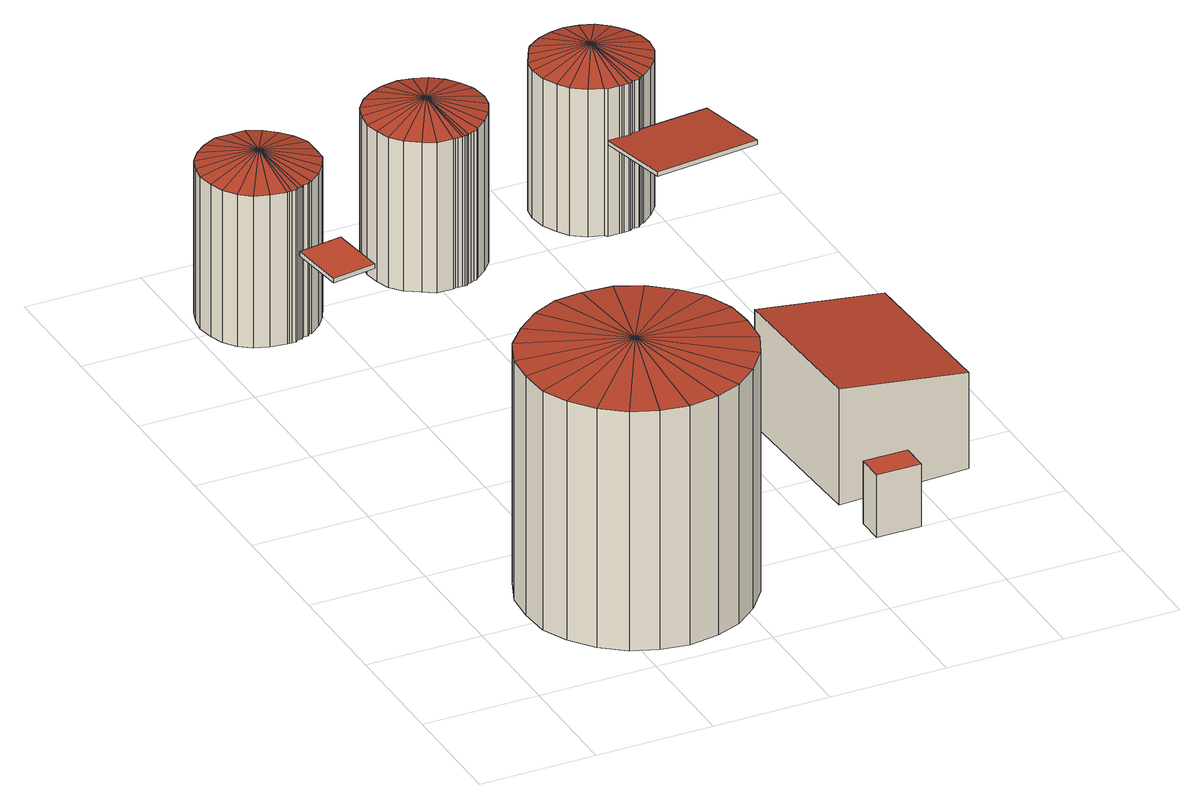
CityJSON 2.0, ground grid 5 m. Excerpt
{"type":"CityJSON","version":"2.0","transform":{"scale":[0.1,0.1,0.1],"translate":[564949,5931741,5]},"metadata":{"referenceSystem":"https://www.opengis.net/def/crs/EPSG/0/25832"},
"CityObjects":{
"building1":{"type":"Building","attributes":{"Grundfläche 2D":70.97,"Grundhöhe NN":5.6},"geometry":[{"type":"Solid","lod":"3","boundaries":[[[[0,1,2]],[[0,3,1]],[[0,2,4]],[[0,4,5]],[[0,5,6]],[[0,6,7]],[[0,7,8]],[[0,8,9]],[[0,9,10]],[[0,10,11]],[[0,11,12]],[[0,12,13]],[[0,13,14]],[[0,14,15]],[[0,15,16]],[[0,16,17]],[[0,17,18]],[[0,18,19]],[[0,19,20]],[[0,20,21]],[[0,21,22]],[[0,22,23]],[[0,23,24]],[[0,24,3]],[[25,26,2,1]],[[26,27,4,2]],[[27,28,5,4]],[[28,29,6,5]],[[29,30,7,6]],[[30,31,8,7]],[[31,32,9,8]],[[32,33,10,9]],[[33,34,11,10]],[[34,35,12,11]],[[35,36,13,12]],[[36,37,14,13]],[[37,38,15,14]],[[38,39,16,15]],[[39,40,17,16]],[[40,41,18,17]],[[41,42,19,18]],[[42,43,20,19]],[[43,44,21,20]],[[44,45,22,21]],[[45,46,23,22]],[[46,47,24,23]],[[47,48,3,24]],[[48,25,1,3]],[[41,40,39,38,37,36,35,34,33,32,31,30,29,28,27,26,25,48,47,46,45,44,43,42]]]],"semantics":{"surfaces":[{"type":"RoofSurface"},{"type":"WallSurface"},{"type":"GroundSurface"}],"values":[[0,0,0,0,0,0,0,0,0,0,0,0,0,0,0,0,0,0,0,0,0,0,0,0,1,1,1,1,1,1,1,1,1,1,1,1,1,1,1,1,1,1,1,1,1,1,1,1,2]]}}]},
"building2":{"type":"Building","attributes":{"Grundfläche 2D":4.61,"Grundhöhe NN":10.13},"geometry":[{"type":"Solid","lod":"3","boundaries":[[[[49,50,51,52]],[[53,54,52,51]],[[54,55,49,52]],[[55,56,50,49]],[[56,53,51,50]],[[56,55,54,53]]]],"semantics":{"surfaces":[{"type":"RoofSurface"},{"type":"WallSurface"},{"type":"GroundSurface"}],"values":[[0,1,1,1,1,2]]}}]},
"building3":{"type":"Building","attributes":{"Grundfläche 2D":18.94,"Grundhöhe NN":5.72},"geometry":[{"type":"Solid","lod":"3","boundaries":[[[[57,58,59]],[[57,60,58]],[[57,59,61]],[[57,61,62]],[[57,62,63]],[[57,63,64]],[[57,64,65]],[[57,65,66]],[[57,66,67]],[[57,67,68]],[[57,68,69]],[[57,69,70]],[[57,70,71]],[[57,71,72]],[[57,72,73]],[[57,73,74]],[[57,74,75]],[[57,75,76]],[[57,76,77]],[[57,77,78]],[[57,78,79]],[[57,79,80]],[[81,57,80,82]],[[83,57,81,84]],[[85,83,86]],[[57,83,85]],[[87,88,60,57,85,89]],[[90,91,59,58]],[[92,90,58,60]],[[93,94,88,87]],[[91,95,61,59]],[[95,96,62,61]],[[96,97,63,62]],[[97,98,64,63]],[[98,99,65,64]],[[99,100,66,65]],[[100,101,67,66]],[[101,102,68,67]],[[102,103,69,68]],[[103,104,70,69]],[[104,105,71,70]],[[105,106,72,71]],[[106,107,73,72]],[[107,108,74,73]],[[108,109,75,74]],[[109,110,76,75]],[[110,111,77,76]],[[111,112,78,77]],[[112,113,79,78]],[[113,114,80,79]],[[114,115,82,80]],[[115,116,81,82]],[[116,117,84,81]],[[117,118,83,84]],[[118,119,86,83]],[[119,120,85,86]],[[120,121,89,85]],[[121,93,87,89]],[[94,92,60,88]],[[115,114,113,112,111,110,109,108,107,106,105,104,103,102,101,100,99,98,97,96,95,91,90,92,94,93,121,120,119,118,117,116]]]],"semantics":{"surfaces":[{"type":"RoofSurface"},{"type":"WallSurface"},{"type":"GroundSurface"}],"values":[[0,0,0,0,0,0,0,0,0,0,0,0,0,0,0,0,0,0,0,0,0,0,0,0,0,0,0,1,1,1,1,1,1,1,1,1,1,1,1,1,1,1,1,1,1,1,1,1,1,1,1,1,1,1,1,1,1,1,1,2]]}}]},
"building4":{"type":"Building","attributes":{"Grundfläche 2D":6.11,"Grundhöhe NN":5.82},"geometry":[{"type":"Solid","lod":"3","boundaries":[[[[122,123,124,125]],[[126,127,125,124]],[[127,128,122,125]],[[128,129,123,122]],[[129,126,124,123]],[[129,128,127,126]]]],"semantics":{"surfaces":[{"type":"RoofSurface"},{"type":"WallSurface"},{"type":"GroundSurface"}],"values":[[0,1,1,1,1,2]]}}]},
"building5":{"type":"Building","attributes":{"Grundfläche 2D":2.39,"Grundhöhe NN":5.63},"geometry":[{"type":"Solid","lod":"3","boundaries":[[[[130,131,132,133]],[[134,135,133,132]],[[135,136,130,133]],[[136,137,131,130]],[[137,134,132,131]],[[137,136,135,134]]]],"semantics":{"surfaces":[{"type":"RoofSurface"},{"type":"WallSurface"},{"type":"GroundSurface"}],"values":[[0,1,1,1,1,2]]}}]},
"building6":{"type":"Building","attributes":{"Grundfläche 2D":18.94,"Grundhöhe NN":5.81},"geometry":[{"type":"Solid","lod":"3","boundaries":[[[[138,139,140]],[[138,141,139]],[[138,140,142]],[[138,142,143]],[[138,143,144]],[[138,144,145]],[[138,145,146]],[[138,146,147]],[[138,147,148]],[[138,148,149]],[[138,149,150]],[[138,150,151]],[[138,151,152]],[[138,152,153]],[[138,153,154]],[[138,154,155]],[[138,155,156]],[[138,156,157]],[[138,157,158]],[[138,158,159]],[[138,159,160]],[[138,160,161]],[[162,163,138,161,164]],[[138,163,165]],[[166,165,167]],[[138,165,166]],[[168,169,141,138,166,170]],[[171,172,140,139]],[[173,171,139,141]],[[174,175,169,168]],[[172,176,142,140]],[[176,177,143,142]],[[177,178,144,143]],[[178,179,145,144]],[[179,180,146,145]],[[180,181,147,146]],[[181,182,148,147]],[[182,183,149,148]],[[183,184,150,149]],[[184,185,151,150]],[[185,186,152,151]],[[186,187,153,152]],[[187,188,154,153]],[[188,189,155,154]],[[189,190,156,155]],[[190,191,157,156]],[[191,192,158,157]],[[192,193,159,158]],[[193,194,160,159]],[[194,195,161,160]],[[195,196,164,161]],[[196,197,162,164]],[[197,198,163,162]],[[198,199,165,163]],[[199,200,167,165]],[[200,201,166,167]],[[201,202,170,166]],[[202,174,168,170]],[[175,173,141,169]],[[196,195,194,193,192,191,190,189,188,187,186,185,184,183,182,181,180,179,178,177,176,172,171,173,175,174,202,201,200,199,198,197]]]],"semantics":{"surfaces":[{"type":"RoofSurface"},{"type":"WallSurface"},{"type":"GroundSurface"}],"values":[[0,0,0,0,0,0,0,0,0,0,0,0,0,0,0,0,0,0,0,0,0,0,0,0,0,0,0,1,1,1,1,1,1,1,1,1,1,1,1,1,1,1,1,1,1,1,1,1,1,1,1,1,1,1,1,1,1,1,1,2]]}}]},
"building7":{"type":"Building","attributes":{"Grundfläche 2D":38.8,"Grundhöhe NN":5.66},"geometry":[{"type":"Solid","lod":"3","boundaries":[[[[203,204,205,206]],[[207,208,206,205]],[[208,209,203,206]],[[209,210,204,203]],[[210,207,205,204]],[[210,209,208,207]]]],"semantics":{"surfaces":[{"type":"RoofSurface"},{"type":"WallSurface"},{"type":"GroundSurface"}],"values":[[0,1,1,1,1,2]]}}]},
"building8":{"type":"Building","attributes":{"Grundfläche 2D":18.94,"Grundhöhe NN":5.87},"geometry":[{"type":"Solid","lod":"3","boundaries":[[[[211,212,213]],[[211,214,212]],[[211,213,215]],[[211,215,216]],[[211,216,217]],[[211,217,218]],[[211,218,219]],[[211,219,220]],[[211,220,221]],[[211,221,222]],[[211,222,223]],[[211,223,224]],[[211,224,225]],[[211,225,226]],[[211,226,227]],[[211,227,228]],[[211,228,229]],[[211,229,230]],[[211,230,231]],[[211,231,232]],[[211,232,233]],[[234,211,233,235]],[[236,237,211,234,238]],[[239,211,237,240]],[[241,242,211,239,243]],[[214,211,242,244]],[[245,246,213,212]],[[247,245,212,214]],[[248,249,244,242]],[[246,250,215,213]],[[250,251,216,215]],[[251,252,217,216]],[[252,253,218,217]],[[253,254,219,218]],[[254,255,220,219]],[[255,256,221,220]],[[256,257,222,221]],[[257,258,223,222]],[[258,259,224,223]],[[259,260,225,224]],[[260,261,226,225]],[[261,262,227,226]],[[262,263,228,227]],[[263,264,229,228]],[[264,265,230,229]],[[265,266,231,230]],[[266,267,232,231]],[[267,268,233,232]],[[268,269,235,233]],[[269,270,234,235]],[[270,271,238,234]],[[271,272,236,238]],[[272,273,237,236]],[[273,274,240,237]],[[274,275,239,240]],[[275,276,243,239]],[[276,277,241,243]],[[277,248,242,241]],[[249,247,214,244]],[[273,272,271,270,269,268,267,266,265,264,263,262,261,260,259,258,257,256,255,254,253,252,251,250,246,245,247,249,248,277,276,275,274]]]],"semantics":{"surfaces":[{"type":"RoofSurface"},{"type":"WallSurface"},{"type":"GroundSurface"}],"values":[[0,0,0,0,0,0,0,0,0,0,0,0,0,0,0,0,0,0,0,0,0,0,0,0,0,0,1,1,1,1,1,1,1,1,1,1,1,1,1,1,1,1,1,1,1,1,1,1,1,1,1,1,1,1,1,1,1,1,1,2]]}}]},
"building9":{"type":"Building","attributes":{"Grundfläche 2D":16.52,"Grundhöhe NN":10.02},"geometry":[{"type":"Solid","lod":"3","boundaries":[[[[278,279,280,281,282,283]],[[284,285,283,282]],[[285,286,278,283]],[[286,287,279,278]],[[287,288,280,279]],[[288,289,281,280]],[[289,284,282,281]],[[289,288,287,286,285,284]]]],"semantics":{"surfaces":[{"type":"RoofSurface"},{"type":"WallSurface"},{"type":"GroundSurface"}],"values":[[0,1,1,1,1,1,1,2]]}}]}
},
"vertices":[
[69,57,118],[111,33,113],[116,44,113],[103,23,113],[117,57,113],[116,69,113],[111,81,113],[103,90,113],[93,98,113],[82,103,113],[69,104,113],[57,103,113],[46,98,113],[36,90,113],[28,81,113],[23,69,113],[22,57,113],[23,44,113],[28,33,113],[36,23,113],[46,15,113],[57,11,113],[69,9,113],[82,11,113],[93,15,113],[111,33,6],[116,44,6],[117,57,6],[116,69,6],[111,81,6],[103,90,6],[93,98,6],[82,103,6],[69,104,6],[57,103,6],[46,98,6],[36,90,6],[28,81,6],[23,69,6],[22,57,6],[23,44,6],[28,33,6],[36,23,6],[46,15,6],[57,11,6],[69,9,6],[82,11,6],[93,15,6],[103,23,6],
[51,249,53],[48,273,53],[29,270,53],[32,246,53],[29,270,51],[32,246,51],[51,249,51],[48,273,51],
[28,304,81],[45,286,75],[49,291,75],[40,282,75],[52,297,75],[52,304,75],[52,310,75],[49,316,75],[45,321,75],[40,325,75],[34,328,75],[28,328,75],[21,328,75],[15,325,75],[10,321,75],[6,316,75],[4,310,75],[3,304,75],[4,297,75],[6,291,75],[10,286,75],[15,282,75],[21,280,75],[28,279,75],[30,279,75],[29,279,75],[33,280,75],[32,279,75],[35,280,75],[34,280,75],[38,281,75],[39,282,75],[36,281,75],[45,286,7],[49,291,7],[40,282,7],[38,281,7],[39,282,7],[52,297,7],[52,304,7],[52,310,7],[49,316,7],[45,321,7],[40,325,7],[34,328,7],[28,328,7],[21,328,7],[15,325,7],[10,321,7],[6,316,7],[4,310,7],[3,304,7],[4,297,7],[6,291,7],[10,286,7],[15,282,7],[21,280,7],[28,279,7],[29,279,7],[30,279,7],[32,279,7],[33,280,7],[34,280,7],[35,280,7],[36,281,7],
[132,169,41],[100,166,41],[102,147,41],[134,150,41],[102,147,8],[134,150,8],[132,169,8],[100,166,8],
[188,62,34],[169,62,34],[169,50,34],[188,50,34],[169,50,6],[188,50,6],[188,62,6],[169,62,6],
[103,311,81],[120,294,75],[124,299,75],[115,290,75],[127,305,75],[128,311,75],[127,318,75],[124,324,75],[120,329,75],[115,333,75],[109,335,75],[103,336,75],[96,335,75],[91,333,75],[85,329,75],[81,324,75],[79,318,75],[78,311,75],[79,305,75],[81,299,75],[85,294,75],[91,290,75],[96,287,75],[103,287,75],[105,287,75],[107,287,75],[104,287,75],[108,287,75],[110,288,75],[109,287,75],[113,289,75],[114,289,75],[111,288,75],[120,294,8],[124,299,8],[115,290,8],[113,289,8],[114,289,8],[127,305,8],[128,311,8],[127,318,8],[124,324,8],[120,329,8],[115,333,8],[109,335,8],[103,336,8],[96,335,8],[91,333,8],[85,329,8],[81,324,8],[79,318,8],[78,311,8],[79,305,8],[81,299,8],[85,294,8],[91,290,8],[96,287,8],[103,287,8],[104,287,8],[105,287,8],[107,287,8],[108,287,8],[109,287,8],[110,288,8],[111,288,8],
[223,80,50],[220,148,50],[163,145,59],[166,77,59],[163,145,7],[166,77,7],[223,80,7],[220,148,7],
[178,320,81],[195,302,75],[199,307,75],[190,298,75],[202,313,75],[203,320,75],[202,326,75],[199,332,75],[195,337,75],[190,341,75],[184,343,75],[178,344,75],[172,343,75],[166,341,75],[160,337,75],[157,332,75],[154,326,75],[153,320,75],[154,313,75],[157,307,75],[160,302,75],[166,298,75],[172,296,75],[178,295,75],[173,295,75],[180,295,75],[182,295,75],[179,295,75],[184,296,75],[183,295,75],[187,296,75],[188,297,75],[185,296,75],[189,298,75],[195,302,9],[199,307,9],[190,298,9],[188,297,9],[189,298,9],[202,313,9],[203,320,9],[202,326,9],[199,332,9],[195,337,9],[190,341,9],[184,343,9],[178,344,9],[172,343,9],[166,341,9],[160,337,9],[157,332,9],[154,326,9],[153,320,9],[154,313,9],[157,307,9],[160,302,9],[166,298,9],[172,296,9],[173,295,9],[178,295,9],[179,295,9],[180,295,9],[182,295,9],[183,295,9],[184,296,9],[185,296,9],[187,296,9],
[218,300,52],[188,297,52],[186,297,52],[173,295,52],[177,259,56],[222,264,56],[177,259,54],[222,264,54],[218,300,50],[188,297,50],[186,297,50],[173,295,50]
]}
